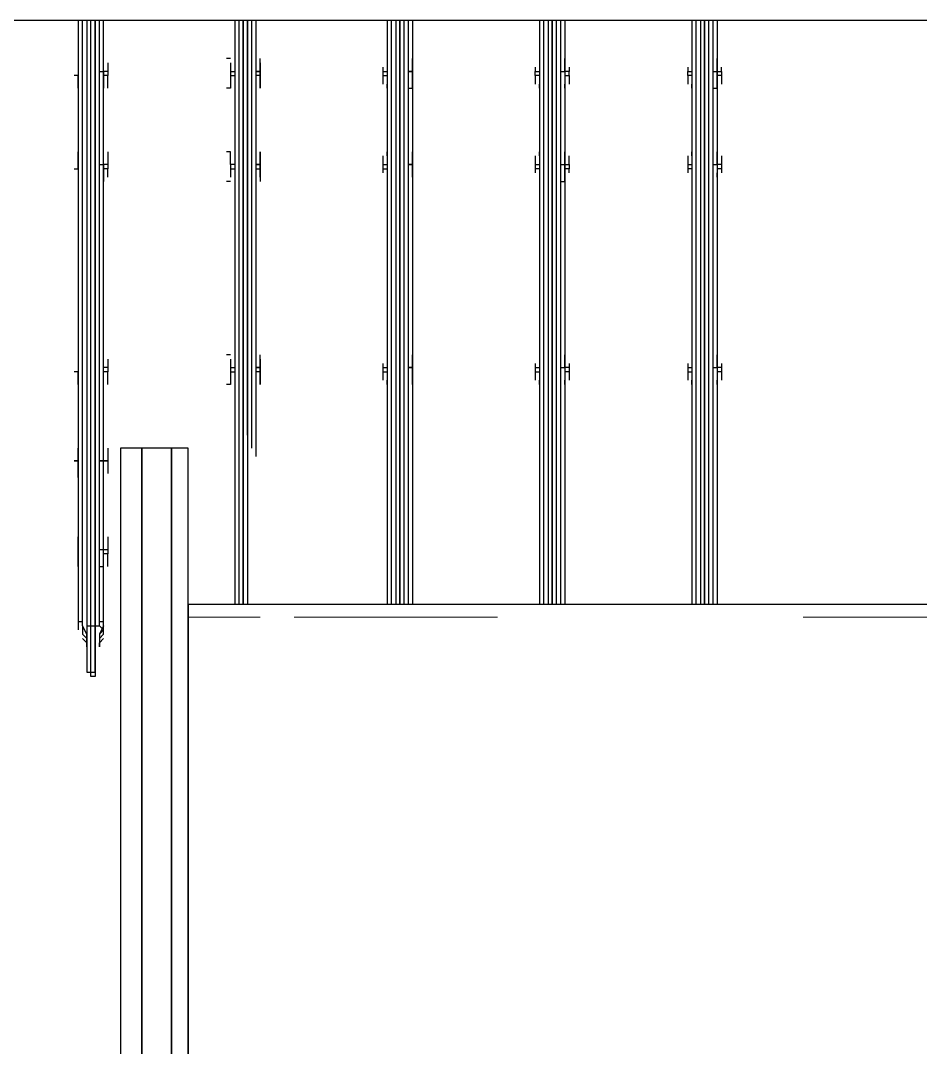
# Model space of a CAD drawing. Header units: metres. Extents: x 531689 to 532245, y 2673919 to 2674172.
# Drawn here: x 532023.9977 to 532024.2918, y 2674041.1177 to 2674041.4534 of the extents above; entities that cross this region are included whole.
import ezdxf

# ---------------------------------------------------------------- set-up
doc = ezdxf.new("R2010")
doc.units = ezdxf.units.M
doc.header["$MEASUREMENT"] = 0
doc.linetypes.add('PDF_IMPORT', pattern=[1, 0.8, -0.2])
doc.layers.add('IDT', color=7, linetype='Continuous')

# ---------------------------------------------------------------- blocks, each defined once
blk = doc.blocks.new('IDT')
at = {"layer": 'IDT', "color": 0, "lineweight": 25}
for p, q in [((16.87873, 9.80413), (16.87873, 8.9452)), ((16.88426, 8.9452), (16.88426, 9.80413)), ((16.88426, 9.80413), (16.88426, 8.9452)), ((16.89394, 8.9452), (16.89394, 9.80413)), ((16.89394, 9.80413), (16.89394, 8.9452)), ((16.90086, 8.9452), (16.90086, 9.80413)), ((16.87873, 8.99637), (16.87873, 9.75434)), ((16.90916, 9.00329), (16.90916, 9.01989)), ((16.90916, 9.01989), (16.91054, 9.01989)), ((16.91054, 9.0185), (16.90916, 9.0185)), ((16.90916, 9.0185), (16.90916, 9.00329)), ((16.91054, 9.01989), (16.91054, 9.00329)), ((16.91192, 9.0185), (16.91054, 9.0185)), ((16.91192, 9.00329), (16.91192, 9.0185)), ((16.90777, 9.00882), (16.90639, 9.00744)), ((16.90777, 9.00605), (16.90777, 9.0102)), ((16.90777, 9.0102), (16.90777, 9.00882)), ((16.91192, 9.00882), (16.91192, 9.0102)), ((16.91192, 9.0102), (16.91192, 9.00605)), ((16.91331, 9.00744), (16.91192, 9.00882)), ((16.90777, 9.00744), (16.90639, 9.00605)), ((16.90639, 9.00467), (16.90777, 9.00605)), ((16.90639, 9.00329), (16.90777, 9.00605)), ((16.90639, 9.00605), (16.90639, 9.00467)), ((16.90777, 9.00329), (16.90639, 9.00467)), ((16.90639, 9.00467), (16.90639, 9.00191)), ((16.91331, 9.00605), (16.91192, 9.00744)), ((16.91192, 9.00605), (16.91331, 9.00329)), ((16.91331, 9.00329), (16.91331, 9.00605)), ((16.91331, 9.00467), (16.91331, 9.00605)), ((16.91469, 9.00191), (16.91469, 9.00467)), ((16.90777, 9.00191), (16.90639, 9.00191)), ((16.90639, 9.00191), (16.90639, 8.8055)), ((16.90916, 9.00329), (16.90777, 9.00329)), ((16.90777, 9.00329), (16.90777, 8.8055)), ((16.90916, 9.00329), (16.90916, 8.8055)), ((16.90916, 8.8055), (16.90916, 9.00329)), ((16.91054, 9.00329), (16.90916, 9.00329)), ((16.91192, 9.00329), (16.91054, 9.00329)), ((16.91054, 9.00329), (16.91054, 8.8055)), ((16.91192, 8.8055), (16.91192, 9.00329)), ((16.91331, 9.00329), (16.91331, 8.8055)), ((16.91469, 9.00191), (16.91331, 9.00191)), ((16.91469, 8.8055), (16.91469, 9.00191)), ((14.77772, 8.99637), (16.87873, 8.99637)), ((16.70583, 8.8055), (16.70583, 8.99637)), ((16.70722, 8.99637), (16.70722, 8.8055)), ((16.7086, 8.99637), (16.7086, 8.8055)), ((16.70998, 8.8055), (16.70998, 8.99637)), ((16.70998, 8.99637), (16.70998, 8.8055)), ((16.71137, 8.8055), (16.71137, 8.99637)), ((16.71275, 8.99637), (16.71275, 8.8055)), ((16.71413, 8.8055), (16.71413, 8.99637)), ((16.75563, 8.8055), (16.75563, 8.99637)), ((16.75701, 8.99637), (16.75701, 8.8055)), ((16.75839, 8.99637), (16.75839, 8.8055)), ((16.75978, 8.8055), (16.75978, 8.99637)), ((16.75978, 8.99637), (16.75978, 8.8055)), ((16.76116, 8.8055), (16.76116, 8.99637)), ((16.76254, 8.99637), (16.76254, 8.8055)), ((16.76393, 8.8055), (16.76393, 8.99637)), ((16.80542, 8.8055), (16.80542, 8.99637)), ((16.8068, 8.99637), (16.8068, 8.8055)), ((16.80819, 8.99637), (16.80819, 8.8055)), ((16.80957, 8.8055), (16.80957, 8.99637)), ((16.80957, 8.99637), (16.80957, 8.8055)), ((16.81095, 8.8055), (16.81095, 8.99637)), ((16.81234, 8.99637), (16.81234, 8.8055)), ((16.81372, 8.8055), (16.81372, 8.99637)), ((16.85936, 8.8055), (16.85936, 8.99637)), ((16.86075, 8.8055), (16.86075, 8.99637)), ((16.86075, 8.99637), (16.86075, 8.8055)), ((16.86213, 8.99637), (16.86213, 8.8055)), ((16.86351, 8.8055), (16.86351, 8.99637)), ((16.90501, 8.98392), (16.90501, 8.98254)), ((16.90501, 8.98254), (16.90501, 8.97977)), ((16.90777, 8.98392), (16.90639, 8.98392)), ((16.90639, 8.98392), (16.90639, 8.97977)), ((16.91469, 8.98392), (16.91469, 8.98254)), ((16.91469, 8.97977), (16.91469, 8.98392)), ((16.91469, 8.98254), (16.91469, 8.97977)), ((16.90501, 8.97839), (16.90501, 8.97977)), ((16.90501, 8.97977), (16.90639, 8.97977)), ((16.90639, 8.97839), (16.90501, 8.97839)), ((16.90501, 8.97563), (16.90501, 8.97839)), ((16.90639, 8.97977), (16.90639, 8.97839)), ((16.90777, 8.97839), (16.90639, 8.97839)), ((16.90639, 8.97839), (16.90639, 8.97424)), ((16.91469, 8.97977), (16.91469, 8.97563)), ((16.91469, 8.97839), (16.91469, 8.97977)), ((16.91469, 8.97424), (16.91469, 8.97839)), ((16.90501, 8.97424), (16.90501, 8.97563)), ((16.91469, 8.97563), (16.91469, 8.97424)), ((16.90639, 8.95488), (16.90639, 8.94935)), ((16.91469, 8.95488), (16.91469, 8.94935)), ((16.90501, 8.95211), (16.90501, 8.95349)), ((16.90501, 8.94935), (16.90501, 8.95211)), ((16.91469, 8.95211), (16.91469, 8.95349)), ((16.91469, 8.94935), (16.91469, 8.95211)), ((16.8566, 8.8055), (16.8566, 8.94796)), ((16.90501, 8.94658), (16.90501, 8.94935)), ((16.90501, 8.94935), (16.90639, 8.94935)), ((16.90639, 8.94935), (16.90501, 8.94935)), ((16.90639, 8.94935), (16.90777, 8.94935)), ((16.90777, 8.94935), (16.90639, 8.94935)), ((16.90639, 8.94935), (16.90639, 8.9452)), ((16.91469, 8.94935), (16.91469, 8.94658)), ((16.91469, 8.9452), (16.91469, 8.94935)), ((16.91469, 8.94935), (16.91607, 8.94935)), ((16.91607, 8.94935), (16.91469, 8.94935)), ((16.85798, 8.9452), (16.85798, 8.8055)), ((16.87873, 8.9452), (16.88426, 8.9452)), ((16.88426, 8.9452), (16.89394, 8.9452)), ((16.89394, 8.9452), (16.90086, 8.9452)), ((16.90501, 8.9452), (16.90501, 8.94658)), ((16.91469, 8.94658), (16.91469, 8.9452)), ((16.85936, 8.94105), (16.85936, 8.8055)), ((16.70583, 8.9203), (16.70583, 8.92445)), ((16.70583, 8.92445), (16.70583, 8.92307)), ((16.71413, 8.9203), (16.71413, 8.92445)), ((16.71413, 8.92445), (16.71413, 8.92307)), ((16.75563, 8.9203), (16.75563, 8.92445)), ((16.75563, 8.92445), (16.75563, 8.92307)), ((16.76393, 8.9203), (16.76393, 8.92445)), ((16.76393, 8.92445), (16.76393, 8.92307)), ((16.80542, 8.91892), (16.80542, 8.92445)), ((16.80542, 8.92445), (16.80542, 8.92307)), ((16.81372, 8.9203), (16.81372, 8.92445)), ((16.81372, 8.92445), (16.81372, 8.92307)), ((16.85521, 8.9203), (16.85521, 8.92445)), ((16.85521, 8.92445), (16.85521, 8.92307)), ((16.86351, 8.9203), (16.86351, 8.92445)), ((16.8649, 8.92307), (16.8649, 8.92445)), ((16.8649, 8.92445), (16.86628, 8.92445)), ((16.90501, 8.92445), (16.90501, 8.92307)), ((16.90639, 8.92445), (16.90639, 8.9203)), ((16.91469, 8.91892), (16.91469, 8.92445)), ((16.91469, 8.92445), (16.91469, 8.92307)), ((16.70445, 8.9203), (16.70445, 8.92307)), ((16.71552, 8.9203), (16.71552, 8.92307)), ((16.75424, 8.9203), (16.75424, 8.92307)), ((16.76531, 8.9203), (16.76531, 8.92307)), ((16.80542, 8.92307), (16.80542, 8.91892)), ((16.8151, 8.9203), (16.8151, 8.92307)), ((16.85521, 8.92307), (16.85521, 8.9203)), ((16.8649, 8.9203), (16.8649, 8.92307)), ((16.90501, 8.92307), (16.90501, 8.9203)), ((16.91469, 8.92307), (16.91469, 8.9203)), ((16.70445, 8.91892), (16.70445, 8.9203)), ((16.70445, 8.9203), (16.70583, 8.9203)), ((16.70445, 8.91753), (16.70445, 8.91892)), ((16.70445, 8.91892), (16.70583, 8.91892)), ((16.70583, 8.91892), (16.70583, 8.9203)), ((16.70722, 8.91892), (16.70583, 8.91892)), ((16.70583, 8.91892), (16.70583, 8.91477)), ((16.70583, 8.91753), (16.70583, 8.91615)), ((16.71413, 8.91892), (16.71413, 8.9203)), ((16.71552, 8.9203), (16.71413, 8.9203)), ((16.71413, 8.91477), (16.71413, 8.91892)), ((16.71552, 8.91892), (16.71413, 8.91892)), ((16.71413, 8.91615), (16.71413, 8.91753)), ((16.71552, 8.91892), (16.71552, 8.9203)), ((16.71552, 8.91753), (16.71552, 8.91892)), ((16.75424, 8.91892), (16.75424, 8.9203)), ((16.75424, 8.9203), (16.75563, 8.9203)), ((16.75424, 8.91753), (16.75424, 8.91892)), ((16.75424, 8.91892), (16.75563, 8.91892)), ((16.75563, 8.91892), (16.75563, 8.9203)), ((16.75701, 8.91892), (16.75563, 8.91892)), ((16.75563, 8.91892), (16.75563, 8.91477)), ((16.75563, 8.91753), (16.75563, 8.91615)), ((16.76393, 8.91477), (16.76393, 8.9203)), ((16.76531, 8.9203), (16.76393, 8.9203)), ((16.76531, 8.91892), (16.76393, 8.91892)), ((16.76393, 8.91615), (16.76393, 8.91753)), ((16.76531, 8.91892), (16.76531, 8.9203)), ((16.76531, 8.91753), (16.76531, 8.91892)), ((16.80542, 8.91753), (16.80542, 8.91892)), ((16.80542, 8.91892), (16.8068, 8.91892)), ((16.8068, 8.91892), (16.80542, 8.91892)), ((16.80542, 8.91892), (16.80542, 8.91477)), ((16.80542, 8.91615), (16.80542, 8.91753)), ((16.81372, 8.91477), (16.81372, 8.9203)), ((16.8151, 8.9203), (16.81372, 8.9203)), ((16.8151, 8.91892), (16.81372, 8.91892)), ((16.81372, 8.91615), (16.81372, 8.91753)), ((16.8151, 8.91892), (16.8151, 8.9203)), ((16.8151, 8.91753), (16.8151, 8.91892)), ((16.85521, 8.9203), (16.85521, 8.91892)), ((16.85521, 8.91892), (16.85521, 8.9203)), ((16.85521, 8.9203), (16.8566, 8.9203)), ((16.85521, 8.91892), (16.8566, 8.91892)), ((16.8566, 8.91892), (16.85521, 8.91892)), ((16.85521, 8.91892), (16.85521, 8.91477)), ((16.85521, 8.91753), (16.85521, 8.91892)), ((16.85521, 8.91615), (16.85521, 8.91753)), ((16.86351, 8.91892), (16.86351, 8.9203)), ((16.8649, 8.9203), (16.86351, 8.9203)), ((16.86351, 8.91477), (16.86351, 8.91892)), ((16.8649, 8.91892), (16.86351, 8.91892)), ((16.8649, 8.91892), (16.8649, 8.9203)), ((16.8649, 8.91753), (16.8649, 8.91892)), ((16.8649, 8.91615), (16.8649, 8.91753)), ((16.90501, 8.9203), (16.90639, 8.9203)), ((16.90501, 8.91892), (16.90501, 8.9203)), ((16.90501, 8.91753), (16.90501, 8.91892)), ((16.90501, 8.91892), (16.90639, 8.91892)), ((16.90501, 8.91615), (16.90501, 8.91753)), ((16.90639, 8.9203), (16.90639, 8.91892)), ((16.90639, 8.91892), (16.90639, 8.91477)), ((16.91469, 8.9203), (16.91607, 8.9203)), ((16.91469, 8.91892), (16.91469, 8.9203)), ((16.91469, 8.91477), (16.91469, 8.91892)), ((16.91469, 8.91753), (16.91469, 8.91892)), ((16.91469, 8.91615), (16.91469, 8.91753)), ((16.8649, 8.91477), (16.86628, 8.91477)), ((16.70583, 8.85391), (16.70583, 8.85806)), ((16.71413, 8.85391), (16.71413, 8.85806)), ((16.75701, 8.85806), (16.75563, 8.85806)), ((16.75563, 8.85806), (16.75563, 8.85391)), ((16.76393, 8.85253), (16.76393, 8.85806)), ((16.80542, 8.85253), (16.80542, 8.85806)), ((16.81372, 8.85391), (16.81372, 8.85806)), ((16.85521, 8.85391), (16.85521, 8.85806)), ((16.86351, 8.84838), (16.86351, 8.85806)), ((16.8649, 8.85806), (16.86628, 8.85806)), ((16.90639, 8.85253), (16.90639, 8.85806)), ((16.91469, 8.85391), (16.91469, 8.85806)), ((16.70445, 8.85391), (16.70445, 8.85529)), ((16.70445, 8.85253), (16.70445, 8.85391)), ((16.70445, 8.85391), (16.70583, 8.85391)), ((16.70583, 8.85667), (16.70583, 8.85529)), ((16.70583, 8.85253), (16.70583, 8.85391)), ((16.71413, 8.85529), (16.71413, 8.85667)), ((16.71413, 8.85253), (16.71413, 8.85391)), ((16.71413, 8.85391), (16.71552, 8.85391)), ((16.71552, 8.85391), (16.71552, 8.85529)), ((16.71552, 8.85253), (16.71552, 8.85391)), ((16.75424, 8.85529), (16.75424, 8.85391)), ((16.75424, 8.85391), (16.75563, 8.85391)), ((16.75424, 8.85253), (16.75424, 8.85391)), ((16.75563, 8.85667), (16.75563, 8.85529)), ((16.75563, 8.85391), (16.75563, 8.85253)), ((16.76393, 8.85529), (16.76393, 8.85667)), ((16.76393, 8.85391), (16.76531, 8.85391)), ((16.76531, 8.85391), (16.76531, 8.85529)), ((16.76531, 8.85253), (16.76531, 8.85391)), ((16.80542, 8.85667), (16.80542, 8.85529)), ((16.80542, 8.85529), (16.80542, 8.85391)), ((16.80542, 8.85391), (16.80542, 8.85253)), ((16.81372, 8.85529), (16.81372, 8.85667)), ((16.81372, 8.85253), (16.81372, 8.85391)), ((16.8151, 8.85391), (16.81372, 8.85391)), ((16.8151, 8.85391), (16.8151, 8.85529)), ((16.8151, 8.85253), (16.8151, 8.85391)), ((16.85521, 8.85667), (16.85521, 8.85529)), ((16.85521, 8.85529), (16.85521, 8.85391)), ((16.8566, 8.85391), (16.85521, 8.85391)), ((16.85521, 8.85391), (16.85521, 8.85253)), ((16.85521, 8.85253), (16.85521, 8.85391)), ((16.8649, 8.85391), (16.86351, 8.85391)), ((16.8649, 8.85529), (16.8649, 8.85667)), ((16.8649, 8.85391), (16.8649, 8.85529)), ((16.8649, 8.85253), (16.8649, 8.85391)), ((16.90501, 8.85667), (16.90501, 8.85529)), ((16.90501, 8.85529), (16.90501, 8.85391)), ((16.90501, 8.85391), (16.90639, 8.85391)), ((16.90501, 8.85253), (16.90501, 8.85391)), ((16.91469, 8.85529), (16.91469, 8.85667)), ((16.91469, 8.85391), (16.91469, 8.85529)), ((16.91469, 8.85391), (16.91469, 8.85253)), ((16.91469, 8.84838), (16.91469, 8.85391)), ((16.91607, 8.85391), (16.91469, 8.85391)), ((16.70445, 8.84976), (16.70445, 8.85253)), ((16.70445, 8.85253), (16.70583, 8.85253)), ((16.70722, 8.85253), (16.70583, 8.85253)), ((16.70583, 8.85253), (16.70583, 8.84838)), ((16.71413, 8.84838), (16.71413, 8.85253)), ((16.71552, 8.85253), (16.71413, 8.85253)), ((16.71552, 8.84976), (16.71552, 8.85253)), ((16.75563, 8.85253), (16.75424, 8.85253)), ((16.75424, 8.85253), (16.75424, 8.84976)), ((16.75701, 8.85253), (16.75563, 8.85253)), ((16.75563, 8.85253), (16.75563, 8.84838)), ((16.76393, 8.84838), (16.76393, 8.85253)), ((16.76531, 8.85253), (16.76393, 8.85253)), ((16.76531, 8.84976), (16.76531, 8.85253)), ((16.80542, 8.84976), (16.80542, 8.85253)), ((16.80542, 8.85253), (16.8068, 8.85253)), ((16.8068, 8.85253), (16.80542, 8.85253)), ((16.80542, 8.85253), (16.80542, 8.84838)), ((16.81372, 8.84838), (16.81372, 8.85253)), ((16.8151, 8.85253), (16.81372, 8.85253)), ((16.8151, 8.84976), (16.8151, 8.85253)), ((16.85521, 8.85253), (16.8566, 8.85253)), ((16.8566, 8.85253), (16.85521, 8.85253)), ((16.85521, 8.85253), (16.85521, 8.84976)), ((16.85521, 8.84838), (16.85521, 8.85253)), ((16.86351, 8.85253), (16.8649, 8.85253)), ((16.8649, 8.85253), (16.8649, 8.84976)), ((16.90501, 8.84976), (16.90501, 8.85253)), ((16.90501, 8.85253), (16.90639, 8.85253)), ((16.90777, 8.85253), (16.90639, 8.85253)), ((16.90639, 8.85253), (16.90639, 8.84838)), ((16.91469, 8.85253), (16.91469, 8.84976)), ((16.70583, 8.84838), (16.70583, 8.84976)), ((16.71413, 8.84976), (16.71413, 8.84838)), ((16.75563, 8.84838), (16.75563, 8.84976)), ((16.76393, 8.84976), (16.76393, 8.84838)), ((16.80542, 8.84838), (16.80542, 8.84976)), ((16.81372, 8.84976), (16.81372, 8.84838)), ((16.85521, 8.84976), (16.85521, 8.84838)), ((16.8649, 8.84976), (16.8649, 8.84838)), ((16.8649, 8.84838), (16.86628, 8.84838)), ((16.90501, 8.84838), (16.90501, 8.84976)), ((16.91469, 8.84976), (16.91469, 8.84838)), ((16.70722, 8.82763), (16.70583, 8.82763)), ((16.70583, 8.82763), (16.70583, 8.82348)), ((16.70583, 8.82763), (16.70583, 8.82625)), ((16.71413, 8.82348), (16.71413, 8.82763)), ((16.71413, 8.82763), (16.71413, 8.82625)), ((16.75563, 8.82348), (16.75563, 8.82763)), ((16.75563, 8.82763), (16.75563, 8.82625)), ((16.76393, 8.82348), (16.76393, 8.82763)), ((16.76393, 8.82763), (16.76393, 8.82625)), ((16.80542, 8.82763), (16.80542, 8.82625)), ((16.8068, 8.82763), (16.80542, 8.82763)), ((16.80542, 8.82763), (16.80542, 8.82348)), ((16.81372, 8.81795), (16.81372, 8.82763)), ((16.81372, 8.82763), (16.81372, 8.82625)), ((16.85521, 8.82348), (16.85521, 8.82763)), ((16.85521, 8.82763), (16.85521, 8.82625)), ((16.86351, 8.82348), (16.86351, 8.82763)), ((16.8649, 8.82625), (16.8649, 8.82763)), ((16.8649, 8.82763), (16.86628, 8.82763)), ((16.90501, 8.82763), (16.90501, 8.82625)), ((16.90639, 8.8221), (16.90639, 8.82763)), ((16.91469, 8.82348), (16.91469, 8.82763)), ((16.91469, 8.82763), (16.91469, 8.82625)), ((16.70445, 8.82348), (16.70445, 8.82625)), ((16.70445, 8.8221), (16.70445, 8.82348)), ((16.70445, 8.82348), (16.70583, 8.82348)), ((16.70583, 8.82348), (16.70583, 8.8221)), ((16.71413, 8.8221), (16.71413, 8.82348)), ((16.71413, 8.82348), (16.71552, 8.82348)), ((16.71552, 8.82348), (16.71552, 8.82625)), ((16.71552, 8.82348), (16.71552, 8.8221)), ((16.75424, 8.82348), (16.75424, 8.82625)), ((16.75563, 8.82348), (16.75424, 8.82348)), ((16.75424, 8.82348), (16.75424, 8.8221)), ((16.75563, 8.8221), (16.75563, 8.82348)), ((16.76393, 8.8221), (16.76393, 8.82348)), ((16.76393, 8.82348), (16.76531, 8.82348)), ((16.76531, 8.82348), (16.76531, 8.82625)), ((16.76531, 8.82348), (16.76531, 8.8221)), ((16.80542, 8.82625), (16.80542, 8.82348)), ((16.80542, 8.82348), (16.80542, 8.8221)), ((16.80542, 8.82348), (16.80542, 8.8221)), ((16.8151, 8.82348), (16.81372, 8.82348)), ((16.8151, 8.82348), (16.8151, 8.82625)), ((16.8151, 8.8221), (16.8151, 8.82348)), ((16.85521, 8.82625), (16.85521, 8.82348)), ((16.85521, 8.82348), (16.85521, 8.8221)), ((16.85521, 8.8221), (16.85521, 8.82348)), ((16.85521, 8.82348), (16.8566, 8.82348)), ((16.86351, 8.8221), (16.86351, 8.82348)), ((16.8649, 8.82348), (16.86351, 8.82348)), ((16.8649, 8.82348), (16.8649, 8.82625)), ((16.8649, 8.8221), (16.8649, 8.82348)), ((16.90501, 8.82625), (16.90501, 8.82348)), ((16.90501, 8.8221), (16.90501, 8.82348)), ((16.90501, 8.82348), (16.90639, 8.82348)), ((16.91469, 8.82625), (16.91469, 8.82348)), ((16.91469, 8.8221), (16.91469, 8.82348)), ((16.91469, 8.82348), (16.91607, 8.82348)), ((16.91469, 8.8221), (16.91469, 8.82348)), ((16.70583, 8.8221), (16.70445, 8.8221)), ((16.70445, 8.8221), (16.70445, 8.82071)), ((16.70722, 8.8221), (16.70583, 8.8221)), ((16.70583, 8.8221), (16.70583, 8.81795)), ((16.70583, 8.82071), (16.70583, 8.81933)), ((16.71413, 8.81795), (16.71413, 8.8221)), ((16.71552, 8.8221), (16.71413, 8.8221)), ((16.71413, 8.81933), (16.71413, 8.82071)), ((16.71552, 8.82071), (16.71552, 8.8221)), ((16.75424, 8.8221), (16.75563, 8.8221)), ((16.75424, 8.82071), (16.75424, 8.8221)), ((16.75701, 8.8221), (16.75563, 8.8221)), ((16.75563, 8.8221), (16.75563, 8.81795)), ((16.75563, 8.82071), (16.75563, 8.81933)), ((16.76393, 8.81795), (16.76393, 8.8221)), ((16.76531, 8.8221), (16.76393, 8.8221)), ((16.76393, 8.81933), (16.76393, 8.82071)), ((16.76531, 8.82071), (16.76531, 8.8221)), ((16.80542, 8.8221), (16.8068, 8.8221)), ((16.8068, 8.8221), (16.80542, 8.8221)), ((16.80542, 8.8221), (16.80542, 8.81795)), ((16.80542, 8.8221), (16.80542, 8.82071)), ((16.80542, 8.82071), (16.80542, 8.81933)), ((16.8151, 8.8221), (16.81372, 8.8221)), ((16.81372, 8.81933), (16.81372, 8.82071)), ((16.8151, 8.82071), (16.8151, 8.8221)), ((16.85521, 8.8221), (16.8566, 8.8221)), ((16.8566, 8.8221), (16.85521, 8.8221)), ((16.85521, 8.8221), (16.85521, 8.81795)), ((16.85521, 8.82071), (16.85521, 8.8221)), ((16.85521, 8.81933), (16.85521, 8.82071)), ((16.86351, 8.81795), (16.86351, 8.8221)), ((16.8649, 8.8221), (16.86351, 8.8221)), ((16.8649, 8.82071), (16.8649, 8.8221)), ((16.8649, 8.81933), (16.8649, 8.82071)), ((16.90501, 8.82071), (16.90501, 8.8221)), ((16.90501, 8.8221), (16.90639, 8.8221)), ((16.90501, 8.81933), (16.90501, 8.82071)), ((16.90777, 8.8221), (16.90639, 8.8221)), ((16.90639, 8.8221), (16.90639, 8.81795)), ((16.91469, 8.81795), (16.91469, 8.8221)), ((16.91469, 8.82071), (16.91469, 8.8221)), ((16.91469, 8.81933), (16.91469, 8.82071)), ((16.8649, 8.81795), (16.86628, 8.81795)), ((16.63529, 8.8055), (17.21622, 8.8055))]:
    blk.add_line(p, q, dxfattribs=at)
at = {"layer": 'IDT', "color": 0, "lineweight": 13}
for p, q in [((16.87873, 9.00052), (16.87873, 9.75019)), ((16.85521, 9.00052), (16.87873, 9.00052))]:
    blk.add_line(p, q, dxfattribs=at)
at = {"layer": 'IDT', "color": 0, "linetype": 'PDF_IMPORT', "lineweight": 13, "ltscale": 0.014167}
blk.add_line((14.77772, 9.00052), (16.84415, 9.00052), dxfattribs=at)

msp = doc.modelspace()

# ---------------------------------------------------------------- block references
at = {"layer": 'IDT', "color": 8, "rotation": 180}
msp.add_blockref('IDT', (532040.93128, 2674050.25885), dxfattribs=at)

doc.saveas('drawing.dxf')
